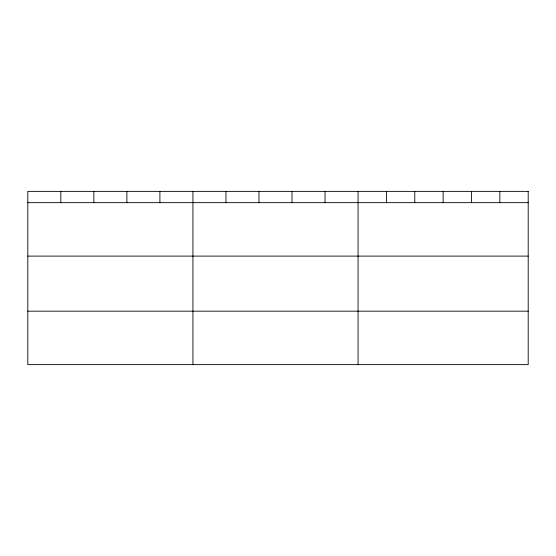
<?xml version="1.0" encoding="UTF-8"?>
<svg xmlns="http://www.w3.org/2000/svg" width="556" height="556" viewBox="0 0 556 556"><rect width="100%" height="100%" fill="white"/><g stroke="black" fill="none" stroke-linecap="round" stroke-linejoin="round"><path stroke-width="0.83" d="M27.8 202.655L528.2 202.655M27.8 256.101L528.2 256.101M27.8 311.172L528.2 311.172M499.844 191.375L499.844 202.655M471.488 191.375L471.488 202.655M443.132 191.375L443.132 202.655M414.776 191.375L414.776 202.655M386.42 191.375L386.42 202.655M358.064 191.375L358.064 364.625M325.038 191.375L325.038 202.655M292.011 191.375L292.011 202.655M258.985 191.375L258.985 202.655M225.958 191.375L225.958 202.655M192.932 191.375L192.932 364.625M159.906 191.375L159.906 202.655M126.879 191.375L126.879 202.655M93.853 191.375L93.853 202.655M60.826 191.375L60.826 202.655M528.2 191.375L27.8 191.375L27.8 364.625L528.2 364.625L528.2 191.375"/></g></svg>
